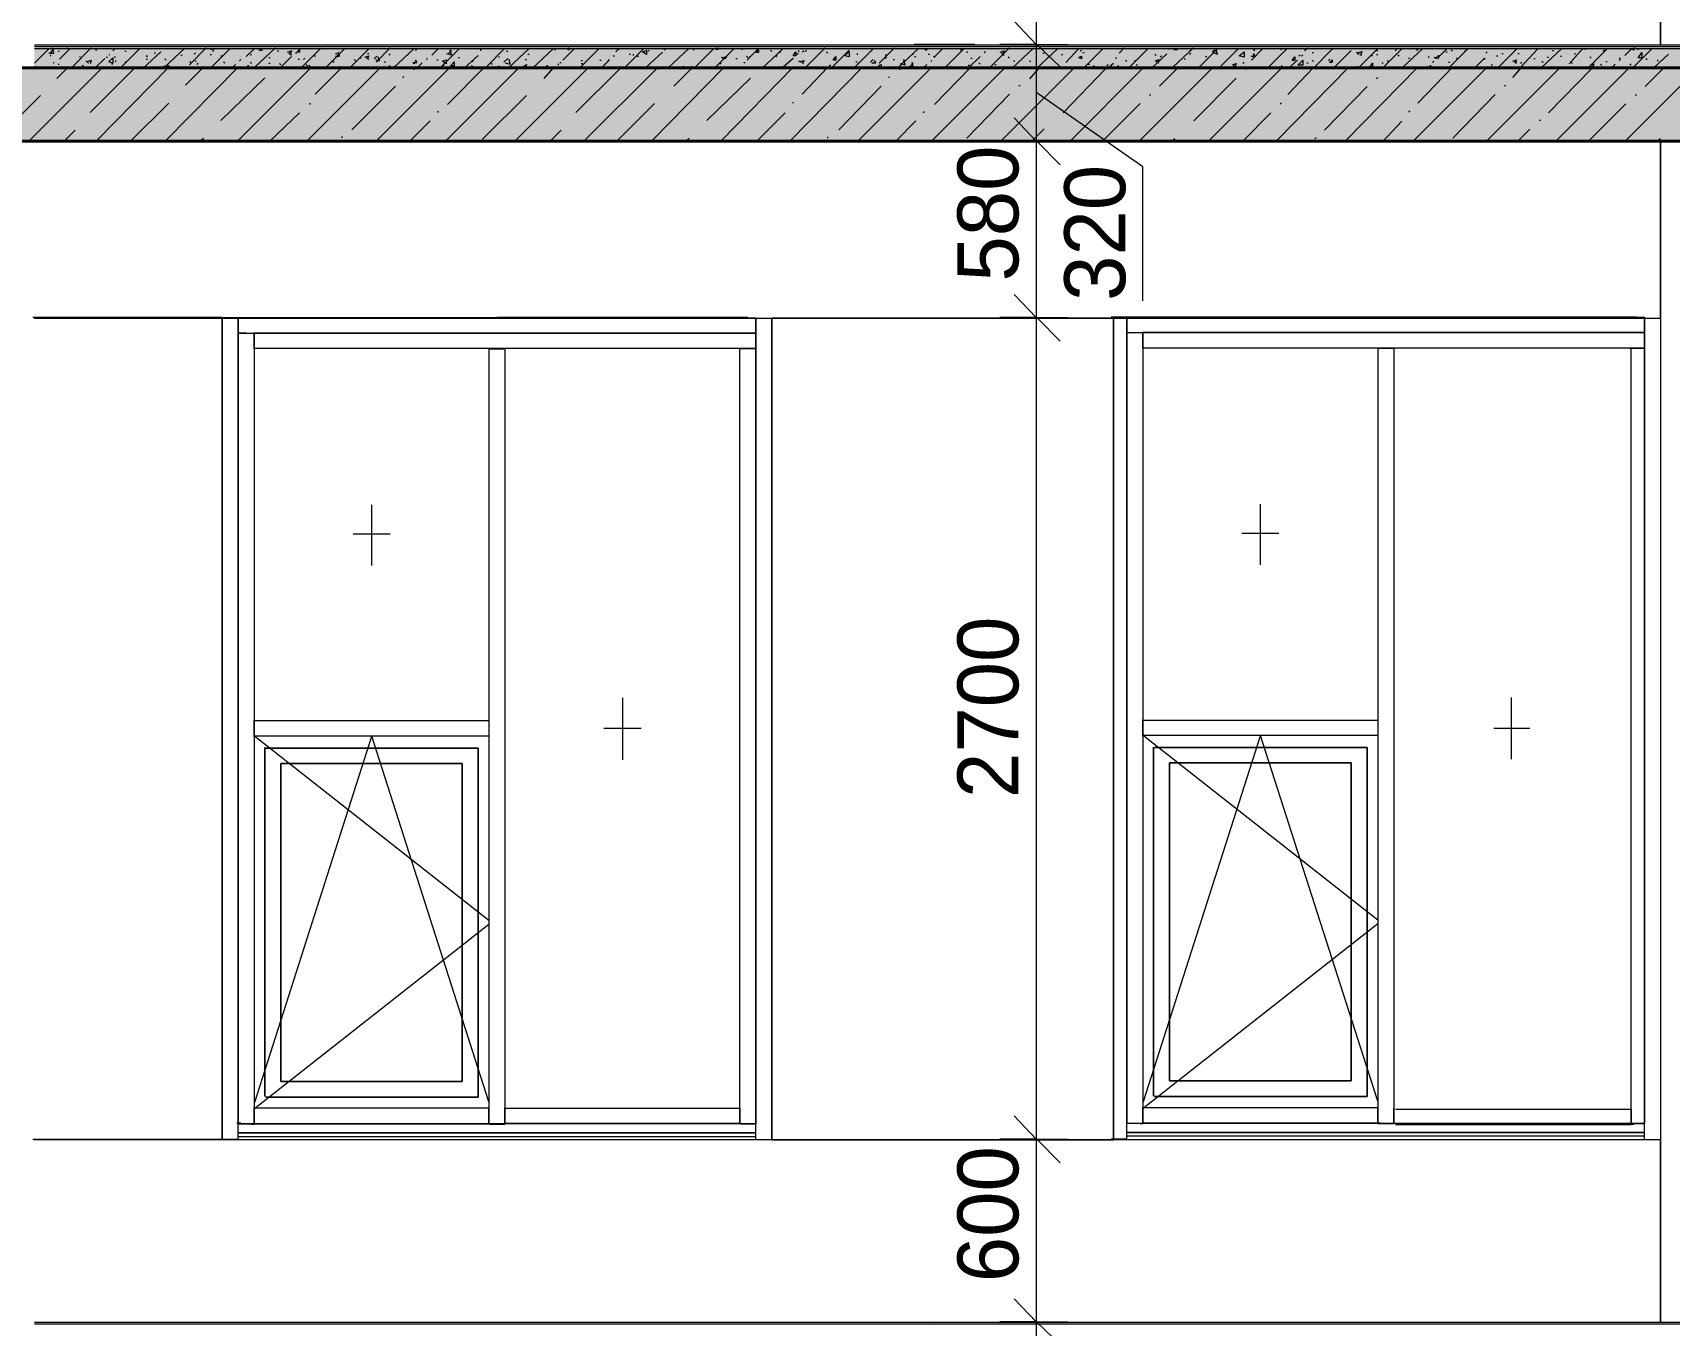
# Model space of a CAD drawing. Header units: millimetres. Extents: x -135211 to 49383, y -8033 to 228499.
# Drawn here: x -17697 to -12317, y 11030 to 15279 of the extents above; entities that cross this region are included whole.
import ezdxf

# ---------------------------------------------------------------- set-up
doc = ezdxf.new("R2010")
doc.units = ezdxf.units.MM
doc.layers.add('PDF _Геометрия', color=7, linetype='Continuous', true_color=0x1d1d1d)
doc.layers.add('PDF _Сплошная заливка', color=7, linetype='Continuous', true_color=0xffffff)
doc.layers.add('PDF _Текст', color=7, linetype='Continuous')

msp = doc.modelspace()

# ---------------------------------------------------------------- hatches: boundary and pattern name
at = {"layer": 'PDF _Сплошная заливка', "transparency": 33554559}
h = msp.add_hatch(color=256, dxfattribs=at)
h.paths.add_polyline_path([(-93497.2, 14924.7), (-93497.2, 15163.3), (-103545.2, 15163.3), (-103545.2, 14924.7)])
h.paths.add_polyline_path([(-5550.9, 14924.7), (-5550.9, 15163.3), (-25450.6, 15163.3), (-25450.6, 14924.7)])
h.paths.add_polyline_path([(-26102.5, 14924.7), (-26102.5, 15163.3), (-26352.2, 15163.3), (-26352.2, 14924.7)])
h.paths.add_polyline_path([(-26398.8, 14924.7), (-26398.8, 15163.3), (-26648.6, 15163.3), (-26648.6, 14924.7)])

# ---------------------------------------------------------------- linework, layer by layer
at = {"layer": 'PDF _Геометрия', "color": 7, "lineweight": 9}
for points in [[(-14398.4, 19481.9), (-14398.4, 19122), (-14398.4, 18542.1), (-14398.4, 15841.3), (-14398.4, 15240.2), (-14398.4, 14922.7), (-14398.4, 14342.8), (-14398.4, 11641.9), (-14398.4, 11040.8), (-14398.4, 10723.4), (-14398.4, 6841.5), (-14398.4, 6473.2), (-14398.4, 3222.1)], [(-17691.7, 15161.9), (-8844.4, 15161.9), (-8844.4, 19120.1), (-11841.3, 19120.1)], [(-14144.1, 18540.1), (-12345.3, 18540.1), (-12345.3, 19120.1), (-12345.3, 15238), (-12345.3, 15839.2), (-14144.1, 15839.2)], [(-17691.7, 15233.9), (-8844.4, 15233.9), (-8844.4, 15238.1), (-8844.4, 17342.1)], [(-8844.4, 15238.1), (-17691.7, 15238.1)], [(-14798.8, 15241.7), (-14600.2, 15241.7)], [(-14398.4, 15240.2), (-14517.2, 15240.2)], [(-14398.9, 15240.5), (-14293.1, 15240.5)], [(-8844.4, 15225.4), (-17691.7, 15225.4)], [(-14047.4, 14398), (-14047.4, 14838.2), (-14399, 15083.7)], [(-17495.6, 14921.9), (-17694.4, 14921.9)], [(-17692.1, 14340.6), (-12345.3, 14340.6), (-12345.3, 14920.6), (-12345.3, 11038.5), (-12345.3, 11639.7), (-14144.1, 11639.7)], [(-12345.3, 14920.6), (-17692.1, 14920.6)], [(-14600.2, 14924.1), (-14798.8, 14924.1)], [(-14398.4, 14922.7), (-14517.2, 14922.7)], [(-14398.9, 14923), (-14293.1, 14923)], [(-17696.4, 11642.3), (-17074.5, 11642.3), (-17074.5, 14343.1), (-17074.5, 11642.3), (-17074.5, 11718.5), (-17074.5, 12992.7), (-17074.5, 14266.9), (-17074.5, 14343.1), (-17696.4, 14343.1)], [(-14144.1, 14340.6), (-12345.3, 14340.6), (-12345.3, 11639.7), (-17692.1, 11639.7)], [(-17072.4, 11641.3), (-17021.8, 11641.3), (-17021.8, 11717.5), (-17021.8, 12991.7), (-17021.8, 14265.9), (-17021.8, 14291.3), (-17021.8, 14342.1), (-17072.4, 14342.1)], [(-17070.1, 14340.9), (-15267, 14340.9), (-15267, 11640.1), (-17070.1, 11640.1)], [(-17021.8, 14342.1), (-17021.8, 14265.9), (-17021.8, 12991.7), (-17021.8, 11692.1)], [(-16995.5, 14341.6), (-17021.2, 14341.6)], [(-16170.7, 14342), (-16996.5, 14342)], [(-15346, 14342.4), (-16171.7, 14342.4)], [(-15345, 14341.9), (-15319.6, 14341.9), (-15319.6, 14291.1), (-15345, 14291.1)], [(-15319.6, 11641.1), (-15319.6, 11717.3), (-15319.6, 12991.5), (-15319.6, 14265.7), (-15319.6, 14341.9)], [(-15317.7, 14340.9), (-15267, 14340.9), (-15267, 11640.1), (-15317.7, 11640.1)], [(-15267, 11640.1), (-15267, 11716.3), (-15267, 12990.5), (-15267, 14264.7), (-15267, 14340.9)], [(-15265.9, 11639.4), (-14143.9, 11639.4), (-14143.9, 14340.3), (-14143.9, 11639.4), (-14143.9, 11715.6), (-14143.9, 12989.8), (-14143.9, 14264.1), (-14143.9, 14340.3), (-15265.9, 14340.3)], [(-14398.4, 14342.8), (-14517.2, 14342.8)], [(-14398.9, 14343), (-14293.1, 14343)], [(-14151.2, 11643.1), (-14100.1, 11643.1), (-14100.1, 11719.3), (-14100.1, 12993.5), (-14100.1, 14267.7), (-14100.1, 14293.1), (-14100.1, 14343.9), (-14151.2, 14343.9)], [(-14100.1, 14343.9), (-14100.1, 14267.7), (-14100.1, 12993.5), (-14100.1, 11694)], [(-14073.7, 14343.4), (-14099.3, 14343.4)], [(-13249, 14343.8), (-14074.7, 14343.8)], [(-12424.2, 14344.1), (-13249.7, 14344.1)], [(-12423.1, 14343.7), (-12397.9, 14343.7), (-12397.9, 14292.9), (-12423.1, 14292.9)], [(-12397.9, 11642.9), (-12397.9, 11719.1), (-12397.9, 12993.3), (-12397.9, 14267.5), (-12397.9, 14343.7)], [(-12392, 14340.6), (-12345.3, 14340.6), (-12345.3, 14264.4), (-12345.3, 12990.1), (-12345.3, 11715.9), (-12345.3, 11639.7), (-12392, 11639.7)], [(-16995.5, 14290.8), (-17021.2, 14290.8)], [(-16969.2, 14239.5), (-16969.2, 14290.4), (-17019.8, 14290.4)], [(-16969.2, 14290.4), (-16969.2, 14265), (-16969.2, 12990.7), (-16969.2, 11691.1), (-17019.8, 11691.1)], [(-16996.5, 14291.2), (-16170.7, 14291.2), (-16970.6, 14291.2)], [(-15346, 14291.6), (-16171.7, 14291.6)], [(-16170.2, 14291.1), (-15319.6, 14291.1), (-15319.6, 14240.3), (-16170.2, 14240.3)], [(-14073.7, 14292.6), (-14099.3, 14292.6)], [(-14047.4, 14241.4), (-14047.4, 14292.1), (-14097.9, 14292.1)], [(-14047.4, 14292.1), (-14047.4, 14266.7), (-14047.4, 12992.5), (-14047.4, 11692.9), (-14097.9, 11692.9)], [(-14074.7, 14293), (-13249, 14293), (-14048.9, 14293)], [(-12424.2, 14293.3), (-13249.7, 14293.3)], [(-13248.7, 14292.9), (-12397.9, 14292.9), (-12397.9, 14242), (-13248.7, 14242)], [(-15370.3, 14240.3), (-15319.6, 14240.3), (-15319.6, 12991.5), (-15319.6, 11691.9), (-17021.4, 11691.9)], [(-16197.1, 14240.9), (-16197.1, 12992.1), (-16197.1, 11692.5), (-16197.1, 11743.3), (-16971.6, 11743.3)], [(-16170.7, 14240.4), (-16970.6, 14240.4)], [(-16195.4, 14239.9), (-16144.4, 14239.9), (-16144.4, 12991.1), (-16144.4, 11691.5), (-16144.4, 11742.3)], [(-16147.3, 11743.7), (-15372.3, 11743.7), (-15372.3, 11692.9), (-16147.3, 11692.9), (-15372.3, 11692.9), (-15372.3, 12992.5), (-15372.3, 14241.3)], [(-12449, 14242), (-12397.9, 14242), (-12397.9, 12993.3), (-12397.9, 11693.7), (-14099.6, 11693.7)], [(-13275.3, 14242.6), (-13275.3, 12993.9), (-13275.3, 11694.3), (-13275.3, 11745.2), (-14050.1, 11745.2)], [(-13249, 14242.2), (-14048.9, 14242.2)], [(-13273.4, 14241.7), (-13222.7, 14241.7), (-13222.7, 12992.9), (-13222.7, 11693.3), (-13222.7, 11744.2)], [(-13216.7, 11740.8), (-12441.8, 11740.8), (-12441.8, 11690), (-13216.7, 11690), (-12441.8, 11690), (-12441.8, 12989.6), (-12441.8, 14238.5)], [(-16583.1, 13726.9), (-16583.1, 13527.9)], [(-13661.4, 13728.7), (-13661.4, 13529.8)], [(-16521.7, 13630.6), (-16644.1, 13630.6)], [(-13599.9, 13632.4), (-13722.5, 13632.4)], [(-17691.7, 11034.4), (-8844.4, 11034.4), (-8844.4, 11038.6), (-8844.4, 13138.4)], [(-15758.4, 13092.3), (-15758.4, 12889.1)], [(-12836.6, 13094.1), (-12836.6, 12890.9)], [(-16971.6, 13017.5), (-16197.1, 13017.5), (-16197.1, 12966.7), (-16971.6, 12966.7)], [(-16969.2, 12965.3), (-16969.2, 13016.1)], [(-16967.3, 12966.7), (-16197.1, 12361.4)], [(-16197.1, 11764.5), (-16582.5, 12966.7)], [(-15696.9, 12991.8), (-15819.5, 12991.8)], [(-14050.1, 13019.3), (-13275.3, 13019.3), (-13275.3, 12968.5), (-14050.1, 12968.5)], [(-14047.4, 12967.2), (-14047.4, 13018)], [(-13661.4, 12966.7), (-14046.4, 11764.5)], [(-14045.7, 12968.5), (-13275.3, 12363.1)], [(-13275.3, 11766.3), (-13660.9, 12968.5)], [(-12775.2, 12991.3), (-12893.4, 12991.3)], [(-16583.1, 12964.9), (-16968, 11762.6)], [(-16967.3, 11743.3), (-16197.1, 12348.7)], [(-14045.7, 11745.2), (-13275.3, 12350.5)], [(-16977.7, 11691.1), (-16969.2, 11691.1), (-16969.2, 11741.9)], [(-14056.2, 11692.9), (-14047.4, 11692.9), (-14047.4, 11743.8)], [(-17013, 11694.3), (-17025.9, 11694.3)], [(-16188.3, 11692.3), (-16196.9, 11692.3)], [(-16195.4, 11691.5), (-16144.4, 11691.5), (-16157.3, 11691.5)], [(-15363.5, 11692.7), (-15372.2, 11692.7)], [(-15370.3, 11691.9), (-15319.6, 11691.9), (-15332.7, 11691.9)], [(-14091.3, 11693.8), (-14100.1, 11693.8)], [(-13266.5, 11694.2), (-13275.4, 11694.2)], [(-13273.4, 11693.3), (-13222.7, 11693.3), (-13235.2, 11693.3)], [(-12449, 11693.7), (-12397.9, 11693.7), (-12410.5, 11693.7)], [(-12433, 11689.9), (-12441.1, 11689.9)], [(-15319.6, 11649.5), (-17021.4, 11649.5)], [(-14398.4, 11641.9), (-14517.2, 11641.9)], [(-14398.9, 11642.2), (-14293.1, 11642.2)], [(-12397.9, 11651.4), (-14099.6, 11651.4)], [(-8844.4, 11038.6), (-17691.7, 11038.6)], [(-14398.4, 11040.8), (-14517.2, 11040.8)], [(-14398.9, 11041.1), (-14293.1, 11041.1)]]:
    msp.add_lwpolyline(points, dxfattribs=at)
at = {"layer": 'PDF _Геометрия', "color": 7, "lineweight": 18}
for points in [[(-14398.4, 15240.2), (-14470.5, 15316.4)], [(-14395.3, 15238.8), (-14319.4, 15166.8)], [(-14398.4, 14922.7), (-14470.5, 14998.9)], [(-14395.3, 14921.3), (-14319.4, 14845)], [(-14398.4, 14342.8), (-14470.5, 14418.9)], [(-14395.3, 14341.3), (-14319.4, 14265.1)], [(-14398.4, 11641.9), (-14470.5, 11718.2)], [(-14395.3, 11640.5), (-14319.4, 11564.2)], [(-14398.4, 11040.8), (-14470.5, 11117)], [(-14395.3, 11039.3), (-14319.4, 10967.3)]]:
    msp.add_lwpolyline(points, dxfattribs=at)
at = {"layer": 'PDF _Геометрия', "lineweight": 9}
for points in [[(-17644.2, 15212.2), (-17627.2, 15212.2), (-17631.5, 15229.1)], [(-17640, 15209.9), (-17627.2, 15226.9)], [(-17587.6, 15228.3), (-17583.4, 15228.3)], [(-17567.6, 15165.6), (-17504.4, 15229.1)], [(-17433.9, 15219.2), (-17425.4, 15227.6)], [(-17409.7, 15162.7), (-17346.5, 15226.2)], [(-17264.9, 15164.4), (-17197.3, 15227.9)], [(-17249.9, 15226.6), (-17249.9, 15226.6)], [(-17181.9, 15173.7), (-17127.1, 15228.8)], [(-17118.3, 15228.6), (-17118.3, 15228.6)], [(-17118.1, 15228.5), (-17109.6, 15224.2)], [(-17111.6, 15163.8), (-17048.1, 15227.3)], [(-17105.1, 15217.6), (-17100.8, 15226.1)], [(-16966.8, 15165.5), (-16899, 15229.1)], [(-16813.4, 15165), (-16749.8, 15228.6)], [(-16734.5, 15163.6), (-16670.9, 15227.1)], [(-16568.2, 15182.2), (-16521.7, 15228.7)], [(-16510.8, 15163.9), (-16442.7, 15227.3)], [(-16357.4, 15163.3), (-16293.6, 15226.8)], [(-16207.6, 15165), (-16144.4, 15228.5)], [(-16133, 15163.6), (-16065.4, 15227)], [(-15954.4, 15188.4), (-15916.3, 15226.5)], [(-15942.5, 15226.8), (-15933.8, 15222.6)], [(-15938.1, 15224.8), (-15933.8, 15229.1)], [(-15780.1, 15215.5), (-15767.1, 15228.2)], [(-15751.6, 15163.3), (-15688.2, 15226.8)], [(-15606.9, 15165), (-15539, 15228.5)], [(-15453.4, 15164.5), (-15389.8, 15227.9)], [(-15451.3, 15224.8), (-15451.3, 15229.1)], [(-15451.2, 15224.7), (-15442.5, 15224.7), (-15442.5, 15228.9)], [(-15367.9, 15227.5), (-15363.5, 15223.2)], [(-15344.9, 15192.6), (-15310.9, 15226.5)], [(-15166.1, 15223.9), (-15161.7, 15228.2)], [(-15155.3, 15165.6), (-15091.5, 15229.1)], [(-14997.4, 15162.7), (-14933.6, 15226.2)], [(-14914.2, 15178.5), (-14863.4, 15229.3)], [(-14852, 15164.4), (-14784.4, 15227.9)], [(-14730.9, 15201.1), (-14705.5, 15226.5)], [(-14698.6, 15163.9), (-14635.3, 15227.4)], [(-14549.5, 15165.6), (-14486.1, 15229.1)], [(-14474.9, 15164.1), (-14407.1, 15227.6)], [(-14396, 15162.7), (-14328.2, 15226.2)], [(-14300.3, 15180.6), (-14258, 15227.1)], [(-14125.6, 15211.8), (-14108.8, 15228.8)], [(-14093.5, 15163.8), (-14029.9, 15227.4)], [(-13959.7, 15224), (-13959.7, 15228.3)], [(-13948.8, 15165.5), (-13880.7, 15229)], [(-13946.5, 15223.7), (-13942.1, 15227.9)], [(-13945.8, 15223.5), (-13933.4, 15223.5), (-13933.4, 15227.8)], [(-13806.1, 15223.4), (-13801.7, 15227.6)], [(-13795.3, 15165), (-13731.5, 15228.5)], [(-13775.4, 15227.1), (-13775.4, 15227.1)], [(-13690.7, 15189), (-13652.6, 15227.1)], [(-13600, 15228.1), (-13591.2, 15223.9), (-13591.2, 15228.1)], [(-13515.9, 15220.2), (-13503.4, 15228.8)], [(-13354.3, 15228.3), (-13354.3, 15228.3)], [(-13338.6, 15163.3), (-13275.3, 15226.8)], [(-13240.2, 15226.2), (-13240.2, 15226.2)], [(-13193.9, 15165), (-13126.1, 15228.4)], [(-13076.7, 15197.4), (-13047.2, 15227.1)], [(-13040.4, 15164.4), (-12977, 15228)], [(-12898, 15226.5), (-12898, 15226.5)], [(-12737.9, 15163.3), (-12669.9, 15226.8)], [(-12646.3, 15176.9), (-12599.7, 15227.7)], [(-12584.4, 15162.8), (-12520.7, 15226.3)], [(-12441.1, 15224.8), (-12433, 15224.8), (-12433, 15229)], [(-12435.3, 15164.4), (-12371.6, 15227.9)], [(-12428.7, 15228.8), (-12424.2, 15224.6)], [(-12419.9, 15222.3), (-12415.4, 15226.6)], [(-17691.6, 15178.4), (-17644.8, 15225)], [(-17640.2, 15203.6), (-17636, 15203.6)], [(-17627.2, 15178.3), (-17627.2, 15182.6)], [(-17613.9, 15218.1), (-17609.7, 15218.1)], [(-17613.9, 15175.8), (-17609.7, 15175.8)], [(-17608.6, 15192.1), (-17574.6, 15225.9)], [(-17565.8, 15221.5), (-17565.8, 15221.5)], [(-17543.7, 15199.9), (-17539.5, 15199.9)], [(-17535, 15172.3), (-17530.7, 15168.1)], [(-17521.9, 15189.1), (-17521.9, 15189.1)], [(-17521.7, 15186.9), (-17513.2, 15178.5)], [(-17517.2, 15184.5), (-17504.4, 15188.8), (-17508.6, 15176.1)], [(-17491.1, 15222.3), (-17486.8, 15222.3)], [(-17490.3, 15164.8), (-17460.5, 15194.4)], [(-17456, 15198.5), (-17451.7, 15198.5)], [(-17447.2, 15206.8), (-17443, 15206.8)], [(-17438.5, 15177), (-17434.2, 15177)], [(-17429.7, 15200), (-17425.4, 15200)], [(-17425.4, 15187.3), (-17425.4, 15183.1)], [(-17394.6, 15218.5), (-17390.3, 15218.5)], [(-17394.6, 15180.4), (-17390.3, 15184.6)], [(-17355.2, 15192.5), (-17355.2, 15192.5)], [(-17337.7, 15213.3), (-17337.7, 15213.3)], [(-17335.3, 15161.4), (-17276.3, 15216.4)], [(-17324.4, 15204.5), (-17320.1, 15200.3)], [(-17324.4, 15191.8), (-17320.1, 15191.8)], [(-17298.1, 15212.5), (-17293.8, 15212.5)], [(-17263, 15192.9), (-17258.7, 15188.7)], [(-17223.6, 15224.1), (-17223.6, 15224.1)], [(-17210.3, 15204.6), (-17206.1, 15204.6)], [(-17206.1, 15211.1), (-17206.1, 15211.1)], [(-17179.7, 15185.2), (-17179.7, 15181)], [(-17166.5, 15208.1), (-17162.2, 15212.3)], [(-17162.2, 15186.9), (-17162.2, 15182.7)], [(-17157.7, 15174), (-17153.4, 15178.3)], [(-17113.8, 15207.3), (-17109.6, 15207.3)], [(-17105.1, 15224.1), (-17100.8, 15224.1)], [(-17078.7, 15202.4), (-17074.5, 15202.4)], [(-17070, 15183.1), (-17065.7, 15178.9)], [(-17065.7, 15191.6), (-17065.7, 15191.6)], [(-17039.1, 15165.7), (-17030.6, 15174.2)], [(-17017.3, 15186.6), (-17013, 15190.8)], [(-17013, 15201.3), (-17013, 15201.3)], [(-16994.8, 15200.5), (-16969.2, 15225.9)], [(-16982.2, 15207.1), (-16977.9, 15207.1)], [(-16982.2, 15181.7), (-16977.9, 15177.5)], [(-16969.2, 15217.4), (-16969.2, 15217.4)], [(-16951.6, 15221.3), (-16951.6, 15225.6)], [(-16951.4, 15221.2), (-16942.8, 15221.2), (-16942.8, 15225.4)], [(-16920.8, 15197.5), (-16916.5, 15197.5)], [(-16920.8, 15178.4), (-16916.5, 15178.4)], [(-16890.2, 15216.2), (-16890.2, 15220.4)], [(-16885.7, 15177.9), (-16881.4, 15173.7)], [(-16884.2, 15162.4), (-16846.3, 15200.4)], [(-16859.2, 15215.4), (-16846.3, 15219.6), (-16850.6, 15206.9)], [(-16854.9, 15213.2), (-16846.3, 15204.7)], [(-16833.1, 15212.8), (-16828.8, 15212.8)], [(-16824.3, 15191.5), (-16820, 15191.5)], [(-16806.7, 15191.2), (-16802.5, 15195.4)], [(-16793.7, 15165.6), (-16793.7, 15169.8), (-16798, 15174.1)], [(-16771.6, 15203.4), (-16767.4, 15203.4)], [(-16732.3, 15190.1), (-16732.3, 15190.1)], [(-16710.2, 15181.1), (-16705.9, 15185.4)], [(-16701.5, 15210.6), (-16697.2, 15210.6)], [(-16701.3, 15202), (-16688.4, 15202), (-16692.7, 15214.7)], [(-16697.2, 15193.7), (-16697.2, 15193.7)], [(-16697, 15199.8), (-16688.4, 15212.5)], [(-16655.6, 15162.2), (-16591.9, 15225.6)], [(-16640, 15190.6), (-16635.8, 15186.3)], [(-16618.2, 15194.4), (-16618.2, 15198.6)], [(-16604.8, 15198.2), (-16591.9, 15202.4), (-16596.2, 15194)], [(-16600.5, 15196), (-16591.9, 15191.8)], [(-16596.2, 15210.9), (-16591.9, 15210.9)], [(-16583.1, 15221.3), (-16583.1, 15221.3)], [(-16574.2, 15193.5), (-16565.6, 15201.9)], [(-16569.7, 15191.1), (-16556.8, 15186.9), (-16561.1, 15199.6)], [(-16539.2, 15184.6), (-16539.2, 15180.3)], [(-16526, 15205.4), (-16521.7, 15209.6)], [(-16447, 15180.8), (-16442.7, 15176.5)], [(-16446.8, 15180.6), (-16434, 15180.6), (-16438.2, 15189.1)], [(-16442.6, 15178.4), (-16434, 15186.9)], [(-16438.2, 15220.9), (-16434, 15225.1)], [(-16433.6, 15163.3), (-16416.4, 15180.3)], [(-16407.6, 15184.3), (-16407.6, 15184.3)], [(-16403.2, 15192.6), (-16398.9, 15192.6)], [(-16385.3, 15204.7), (-16363.8, 15225.9)], [(-16368.1, 15190), (-16363.8, 15190)], [(-16346.2, 15174.8), (-16346.2, 15170.5)], [(-16346.2, 15172.7), (-16346.2, 15172.7)], [(-16337.1, 15210.4), (-16319.9, 15206.1), (-16324.2, 15223.1)], [(-16332.8, 15208.1), (-16319.9, 15220.8)], [(-16297.9, 15197.2), (-16293.6, 15197.2)], [(-16278.8, 15162.2), (-16232.1, 15204.5)], [(-16249.7, 15183.7), (-16249.7, 15187.9)], [(-16223.4, 15219.3), (-16223.4, 15223.5)], [(-16188.3, 15216.6), (-16188.3, 15216.6)], [(-16188.3, 15178.5), (-16188.3, 15174.2)], [(-16166.3, 15199.2), (-16162, 15199.2)], [(-16148.6, 15181.8), (-16135.6, 15194.5)], [(-16144.1, 15179.4), (-16126.9, 15175.2), (-16131.2, 15192.1)], [(-16139.9, 15217.7), (-16135.6, 15217.7)], [(-16087.2, 15165.8), (-16074.2, 15174.2), (-16078.5, 15161.5)], [(-16078.5, 15191.1), (-16074.2, 15191.1)], [(-16069.8, 15207.9), (-16065.4, 15207.9)], [(-16054.1, 15162.1), (-15986.5, 15225.6)], [(-15982, 15223.4), (-15977.7, 15223.4)], [(-15977.7, 15210.7), (-15977.7, 15210.7)], [(-15968.9, 15172.5), (-15968.9, 15176.7)], [(-15964.5, 15180.8), (-15960.2, 15180.8)], [(-15900.7, 15161.6), (-15837.3, 15225.1)], [(-15894.3, 15187.9), (-15890, 15187.9)], [(-15894.3, 15177.4), (-15890, 15177.4)], [(-15832.9, 15189.1), (-15828.5, 15189.1)], [(-15827.4, 15163.2), (-15802.2, 15188.5)], [(-15806.5, 15186.5), (-15802.2, 15190.8)], [(-15793.4, 15203.3), (-15793.4, 15203.3)], [(-15789, 15203.1), (-15784.7, 15203.1)], [(-15736.4, 15208.4), (-15732, 15208.4)], [(-15723.3, 15208.3), (-15723.3, 15204)], [(-15710, 15201.7), (-15705.7, 15201.7)], [(-15681.6, 15164.3), (-15626.7, 15215.1)], [(-15674.9, 15220.2), (-15670.6, 15220.2)], [(-15622.3, 15225.5), (-15618, 15221.3)], [(-15618, 15215), (-15618, 15215)], [(-15525.8, 15221.7), (-15521.5, 15225.9)], [(-15519.3, 15165.6), (-15460, 15224.9)], [(-15495.1, 15176.8), (-15495.1, 15176.8)], [(-15451.3, 15180.3), (-15451.3, 15180.3)], [(-15438, 15175.7), (-15433.7, 15180)], [(-15433.6, 15198.9), (-15424.9, 15194.7)], [(-15429.2, 15196.6), (-15416.2, 15200.8), (-15420.5, 15192.4)], [(-15385.4, 15193.9), (-15381.1, 15193.9)], [(-15359.1, 15180.7), (-15354.7, 15180.7)], [(-15350.3, 15201.7), (-15346, 15197.5)], [(-15346, 15189.1), (-15346, 15193.3)], [(-15341.5, 15199.5), (-15337.2, 15199.5)], [(-15299.9, 15161.6), (-15231.9, 15225.1)], [(-15271.3, 15221.4), (-15267, 15217.2)], [(-15267, 15204.5), (-15267, 15204.5)], [(-15253.8, 15200), (-15249.5, 15204.2)], [(-15240.7, 15216.8), (-15240.7, 15212.6)], [(-15230.8, 15165.3), (-15196.8, 15194.9)], [(-15183.6, 15207.3), (-15179.3, 15211.6)], [(-15179.3, 15220), (-15179.3, 15215.8)], [(-15179.2, 15186), (-15170.5, 15181.8)], [(-15174.8, 15183.6), (-15161.7, 15187.9), (-15166.1, 15175.2)], [(-15166.1, 15215.5), (-15161.7, 15219.7)], [(-15157.3, 15217.4), (-15152.9, 15221.6)], [(-15109.1, 15225), (-15109.1, 15225)], [(-15087.1, 15216.3), (-15082.8, 15212)], [(-15078.3, 15169.5), (-15074, 15173.8)], [(-15072, 15162), (-15012.6, 15221.2)], [(-14990.6, 15182.8), (-14986.2, 15182.8)], [(-14986.2, 15210.3), (-14986.2, 15206)], [(-14981.8, 15180.5), (-14977.5, 15180.5)], [(-14942.3, 15181.9), (-14933.6, 15190.3)], [(-14937.9, 15179.5), (-14924.8, 15179.5), (-14929.2, 15188)], [(-14933.6, 15183.9), (-14933.6, 15183.9)], [(-14894.1, 15206.5), (-14889.7, 15206.5)], [(-14894.1, 15193.8), (-14889.7, 15198)], [(-14867.8, 15191.1), (-14863.4, 15191.1)], [(-14845, 15177.9), (-14828.3, 15173.7), (-14832.7, 15190.6)], [(-14840.7, 15175.7), (-14828.3, 15188.4)], [(-14837.1, 15180.1), (-14837.1, 15180.1)], [(-14814.3, 15169), (-14802, 15169), (-14806.3, 15181.6)], [(-14810.7, 15166.8), (-14802, 15179.4)], [(-14802, 15207), (-14802, 15211.3)], [(-14797.6, 15200.5), (-14793.2, 15200.5)], [(-14770.5, 15161.8), (-14758.1, 15174.5)], [(-14766.8, 15225.3), (-14758.1, 15221.1), (-14758.1, 15225.3)], [(-14753.7, 15208.2), (-14749.3, 15208.2)], [(-14744.9, 15186.8), (-14740.6, 15186.8)], [(-14736.1, 15201.6), (-14731.8, 15197.3)], [(-14714.2, 15220.3), (-14714.2, 15220.3)], [(-14714.2, 15216.1), (-14714.2, 15216.1)], [(-14705.5, 15199), (-14705.5, 15199)], [(-14648.4, 15223.3), (-14644, 15223.3)], [(-14626.5, 15216.6), (-14626.5, 15212.4)], [(-14620.5, 15162.9), (-14582.6, 15201)], [(-14613.3, 15195.2), (-14609, 15195.2)], [(-14587, 15179.9), (-14582.6, 15175.6)], [(-14569.4, 15213.4), (-14565.1, 15217.6)], [(-14534.4, 15174.7), (-14530, 15174.7)], [(-14530, 15185.4), (-14530, 15185.4)], [(-14516, 15214.5), (-14503.7, 15218.8), (-14508, 15206)], [(-14512.4, 15212.3), (-14503.7, 15203.8)], [(-14512.4, 15189.2), (-14512.4, 15189.2)], [(-14490.5, 15199.4), (-14486.1, 15195.2)], [(-14472.9, 15186.4), (-14468.6, 15186.4)], [(-14442.2, 15198.6), (-14442.2, 15198.6)], [(-14420.3, 15185.4), (-14415.9, 15185.4)], [(-14376.4, 15212.1), (-14372.1, 15212.1)], [(-14358.9, 15199.3), (-14354.5, 15199.3)], [(-14345.7, 15209.6), (-14345.7, 15209.6)], [(-14319.4, 15179.5), (-14319.4, 15179.5)], [(-14315, 15206.9), (-14310.6, 15206.9)], [(-14253.6, 15220.6), (-14249.2, 15220.6)], [(-14244.8, 15214.1), (-14240.4, 15214.1)], [(-14242.6, 15162.2), (-14179, 15225.7)], [(-14227.3, 15175.7), (-14222.9, 15175.7)], [(-14165.9, 15170.4), (-14161.5, 15174.6)], [(-14165.1, 15161.5), (-14143.9, 15178.5)], [(-14135.2, 15193.2), (-14135.2, 15197.5)], [(-14104.4, 15188.4), (-14100.1, 15184.1)], [(-14073.7, 15183.7), (-14073.7, 15187.8)], [(-14069.3, 15173), (-14065, 15173)], [(-14018.9, 15162.7), (-13968.4, 15209.3)], [(-14007.9, 15207.9), (-14003.5, 15203.6)], [(-14007.2, 15186.6), (-13994.8, 15190.8), (-13999.2, 15182.3)], [(-14003.5, 15184.4), (-13994.8, 15180.2)], [(-13990.4, 15199.1), (-13986, 15203.4)], [(-13950.9, 15187.9), (-13950.9, 15187.9)], [(-13911.4, 15193.4), (-13907, 15193.4)], [(-13893.9, 15220.6), (-13889.5, 15220.6)], [(-13893.9, 15207.9), (-13889.5, 15212.1)], [(-13865.5, 15161.9), (-13801.7, 15225.4)], [(-13841.2, 15200.7), (-13836.8, 15200.7)], [(-13819.3, 15215.1), (-13810.5, 15223.5)], [(-13814.2, 15212.7), (-13801.7, 15208.5), (-13806.1, 15221.2)], [(-13752.8, 15173.6), (-13740.3, 15177.9), (-13744.7, 15165.2)], [(-13731.5, 15220), (-13731.5, 15220)], [(-13718.4, 15177.4), (-13714, 15181.6)], [(-13705.2, 15177.2), (-13705.2, 15177.2)], [(-13691.4, 15202.1), (-13678.9, 15202.1), (-13683.3, 15210.6)], [(-13687.7, 15200), (-13678.9, 15208.4)], [(-13683.3, 15223.3), (-13678.9, 15223.3)], [(-13683.3, 15221.2), (-13678.9, 15221.2)], [(-13637.5, 15162.2), (-13573.6, 15225.7)], [(-13626.3, 15190.7), (-13626.3, 15190.7)], [(-13582.4, 15217.4), (-13582.4, 15217.4)], [(-13567.9, 15163.7), (-13538.5, 15189.1)], [(-13547.3, 15174.4), (-13547.3, 15174.4)], [(-13534.1, 15201.7), (-13529.7, 15205.9)], [(-13525.4, 15201.5), (-13521, 15205.7)], [(-13507.8, 15180), (-13503.4, 15180)], [(-13490.3, 15213.6), (-13485.9, 15213.6)], [(-13490.3, 15188.2), (-13485.9, 15183.9)], [(-13487.7, 15161.7), (-13424.5, 15225.2)], [(-13437.6, 15212.6), (-13433.2, 15216.9)], [(-13437.6, 15187.2), (-13433.2, 15191.5)], [(-13418.2, 15164.9), (-13363, 15219.9)], [(-13398.1, 15212.1), (-13398.1, 15212.1)], [(-13389.4, 15207.7), (-13389.4, 15207.7)], [(-13345.5, 15215.2), (-13336.7, 15206.8)], [(-13340.4, 15212.9), (-13327.9, 15217.2), (-13332.4, 15204.4)], [(-13332.4, 15206.6), (-13327.9, 15206.6)], [(-13297.3, 15203.8), (-13292.8, 15203.8)], [(-13279.7, 15220.5), (-13275.3, 15220.5)], [(-13279.7, 15207.7), (-13275.3, 15207.7)], [(-13262.2, 15179.9), (-13257.8, 15179.9)], [(-13256, 15166.1), (-13196.3, 15225.4)], [(-13244.6, 15186), (-13240.2, 15186)], [(-13218.3, 15219.4), (-13213.9, 15223.6)], [(-13209.5, 15206.6), (-13205.1, 15202.3)], [(-13174.4, 15195.3), (-13170, 15195.3)], [(-13148.1, 15222.4), (-13143.7, 15222.4)], [(-13134.9, 15201), (-13134.9, 15201)], [(-13108.6, 15200.6), (-13108.6, 15196.4)], [(-13095.5, 15181.2), (-13091, 15185.5)], [(-13090.4, 15198), (-13082.3, 15193.8)], [(-13086, 15195.7), (-13073.5, 15204.2), (-13077.9, 15191.5)], [(-13077.9, 15204.2), (-13073.5, 15204.2)], [(-13051.6, 15216.4), (-13047.2, 15216.4)], [(-13042.8, 15182.5), (-13038.4, 15182.5)], [(-13034, 15222.5), (-13029.6, 15218.3)], [(-13016.5, 15196.8), (-13012.1, 15192.5)], [(-12990.2, 15219.6), (-12985.8, 15219.6)], [(-12959.4, 15214.9), (-12959.4, 15214.9)], [(-12958.3, 15161.4), (-12924.3, 15195.3), (-12924.3, 15191.1)], [(-12928.8, 15193.1), (-12924.3, 15193.1)], [(-12920, 15212.1), (-12915.6, 15216.3)], [(-12902.4, 15173.7), (-12898, 15173.7)], [(-12884.9, 15203), (-12880.5, 15203)], [(-12882.6, 15161.6), (-12819, 15225.2)], [(-12867.3, 15211.1), (-12862.9, 15211.1)], [(-12862.9, 15177.3), (-12862.9, 15177.3)], [(-12831.6, 15185), (-12819, 15189.2), (-12823.5, 15180.8)], [(-12827.2, 15182.8), (-12819, 15178.6)], [(-12823.5, 15187), (-12819, 15182.8)], [(-12814.7, 15210.2), (-12810.3, 15210.2)], [(-12808, 15162.6), (-12748.9, 15226)], [(-12805.9, 15178.2), (-12801.5, 15182.5)], [(-12766.4, 15205.2), (-12766.4, 15205.2)], [(-12762.1, 15194.5), (-12757.6, 15194.5)], [(-12735.7, 15185.6), (-12731.3, 15181.3)], [(-12718.2, 15198), (-12713.8, 15198)], [(-12700.6, 15220.9), (-12696.2, 15220.9)], [(-12674.3, 15201.4), (-12669.9, 15201.4)], [(-12652.3, 15209.6), (-12652.3, 15209.6)], [(-12639.2, 15181.8), (-12634.8, 15177.5)], [(-12626, 15207), (-12626, 15211.2)], [(-12599.1, 15225.4), (-12590.9, 15225.4)], [(-12590.9, 15225.4), (-12590.9, 15225.4)], [(-12577.8, 15199.7), (-12573.4, 15195.5)], [(-12577.2, 15172), (-12564.6, 15176.3), (-12569, 15163.6)], [(-12542.7, 15175.8), (-12538.3, 15171.6)], [(-12533.9, 15218), (-12529.5, 15222.3)], [(-12525.2, 15184), (-12520.7, 15184)], [(-12507, 15162.4), (-12494.4, 15175)], [(-12481.3, 15187.4), (-12476.9, 15191.6), (-12481.3, 15195.9)], [(-12476.9, 15187.4), (-12476.9, 15187.4)], [(-12463.3, 15203.7), (-12441.8, 15224.9)], [(-12446.2, 15172), (-12441.8, 15176.2)], [(-12433, 15220.5), (-12433, 15224.7)], [(-12415.4, 15199.1), (-12415.4, 15199.1)], [(-12393.6, 15194.4), (-12389.1, 15190.1)], [(-12365.7, 15165.6), (-12318.9, 15208)], [(-12354, 15185.2), (-12354, 15189.5)], [(-17710.7, 14921.4), (-17469.3, 15162.7)], [(-17692.9, 15164.5), (-17688.6, 15168.8), (-17688.6, 15164.5)], [(-17640.2, 15163.6), (-17636, 15163.6)], [(-17617.4, 15128.7), (-17583.4, 15162.6)], [(-17552.5, 15164.2), (-17548.3, 15164.2)], [(-17508.3, 15017.1), (-17364, 15161)], [(-17486.8, 14924.1), (-17249.9, 15165.3), (-17249.9, 15169.6), (-17258.5, 15165.3)], [(-17280.5, 15165.6), (-17276.3, 15161.4)], [(-17267.2, 15169.7), (-17258.7, 15165.5)], [(-17262.7, 15167.4), (-17249.9, 15171.6), (-17254.2, 15163.1)], [(-17259.2, 14924.3), (-17021.8, 15165.6)], [(-17249.9, 15167.4), (-17249.9, 15167.4)], [(-17195, 15106.2), (-17135.9, 15165.5)], [(-17078.2, 14990.4), (-16934.1, 15130.1)], [(-17034.9, 15163.5), (-17030.6, 15167.7)], [(-17026.3, 14919.9), (-16784.9, 15161.2)], [(-16991, 15171.2), (-16986.7, 15171.2)], [(-16907.8, 15161.5), (-16907.8, 15165.7)], [(-16798, 14920.2), (-16556.8, 15161.5)], [(-16789.2, 15171.9), (-16784.9, 15167.7)], [(-16768.3, 15077.1), (-16679.6, 15165.9)], [(-16688.4, 15166), (-16688.4, 15161.7)], [(-16596.2, 15162.2), (-16591.9, 15162.2)], [(-16578.6, 15161.8), (-16574.3, 15166)], [(-16570.3, 14920.4), (-16328.7, 15161.7)], [(-16526, 15169.5), (-16521.7, 15169.5)], [(-16477.8, 15130.6), (-16477.8, 15134.8)], [(-16442.7, 15157.4), (-16442.7, 15161.6)], [(-16434, 15163.6), (-16434, 15163.6)], [(-16341.9, 14920.7), (-16100.5, 15162)], [(-16333, 15043.3), (-16214.6, 15161.9)], [(-16254, 15171), (-16249.7, 15166.7)], [(-16188.1, 15163.4), (-16179.5, 15167.7), (-16179.5, 15163.4)], [(-16166.3, 15169.5), (-16162, 15165.3)], [(-16113.6, 14920.9), (-15872.4, 15162.2)], [(-16091.6, 15168.1), (-16083, 15163.9)], [(-16065.4, 15163.6), (-16065.4, 15163.6)], [(-16016, 15128.2), (-15986.5, 15162.1)], [(-16008.3, 15170.9), (-16004, 15170.9)], [(-15977.7, 15162), (-15977.7, 15162)], [(-15946.9, 15163.5), (-15942.6, 15163.5)], [(-15942.6, 15163.5), (-15942.6, 15163.5)], [(-15933.8, 15171.8), (-15933.8, 15171.8)], [(-15911.2, 15016.6), (-15767.1, 15160.5)], [(-15885.9, 14921.2), (-15644.3, 15162.5)], [(-15661.9, 14923.8), (-15424.9, 15165)], [(-15600.4, 15161.7), (-15600.4, 15161.7)], [(-15589.4, 15103.3), (-15530.2, 15162.6)], [(-15560.9, 15167.3), (-15556.5, 15167.3)], [(-15560.9, 15165.3), (-15556.5, 15165.3)], [(-15534.6, 15164.8), (-15530.2, 15169)], [(-15481.1, 14989.9), (-15337.2, 15129.6)], [(-15433.6, 14924), (-15196.8, 15165.3)], [(-15376.6, 15164.1), (-15372.3, 15168.3)], [(-15310.9, 15161), (-15310.9, 15165.2)], [(-15205.9, 14924.3), (-14968.7, 15165.6)], [(-15167.5, 15076.5), (-15082.8, 15165.5)], [(-15091.5, 15163.4), (-15091.5, 15163.4)], [(-14981.9, 14924.5), (-14740.6, 15165.8)], [(-14946.7, 15165.1), (-14942.4, 15165.1)], [(-14924.8, 15164.7), (-14924.8, 15164.7)], [(-14880.9, 15130.1), (-14880.9, 15134.3)], [(-14845.9, 15156.9), (-14845.9, 15161.2)], [(-14744.7, 14920.3), (-14503.7, 15161.5)], [(-14732, 15042.9), (-14617.7, 15161.4)], [(-14683.5, 15164.7), (-14679.1, 15168.9)], [(-14670.4, 15162.3), (-14674.7, 15166.6)], [(-14622.1, 15172), (-14617.7, 15172)], [(-14578.2, 15167), (-14573.9, 15167)], [(-14517, 14920.4), (-14275.5, 15161.7)], [(-14419.5, 15127.8), (-14389.6, 15161.7)], [(-14315, 15166.6), (-14310.6, 15166.6)], [(-14309.7, 15016), (-14170.3, 15160)], [(-14288.7, 14920.7), (-14047.4, 15162)], [(-14258, 15163.6), (-14258, 15163.6)], [(-14209.7, 15171.1), (-14205.3, 15166.9)], [(-14130.8, 15169.7), (-14126.4, 15169.7)], [(-14130.8, 15161.3), (-14126.4, 15161.3)], [(-14060.3, 14920.9), (-13819.3, 15162.3)], [(-14038.6, 15168.2), (-14038.6, 15168.2)], [(-13992.6, 15102.9), (-13933.4, 15162.1)], [(-13946.5, 15164.4), (-13942.1, 15164.4)], [(-13880.3, 14989.4), (-13740.3, 15129.1)], [(-13832.6, 14921.2), (-13591.2, 15162.5)], [(-13801.7, 15161.9), (-13801.7, 15166.2)], [(-13749.1, 15171.5), (-13740.3, 15163)], [(-13714, 15162.5), (-13714, 15162.5)], [(-13709.6, 15158.1), (-13705.2, 15162.4)], [(-13661.4, 15163.7), (-13661.4, 15163.7)], [(-13608.5, 14923.7), (-13371.8, 15165)], [(-13591.2, 15171), (-13591.2, 15166.7)], [(-13570.3, 15076), (-13485.9, 15164.9)], [(-13380.9, 14924), (-13143.7, 15165.3)], [(-13354.3, 15169), (-13354.3, 15169)], [(-13345.5, 15168.8), (-13345.5, 15164.6)], [(-13279.7, 15127.3), (-13275.3, 15131.5)], [(-13257.8, 15160.9), (-13257.8, 15165.1)], [(-13174.4, 15163.6), (-13170, 15167.8), (-13170, 15163.6)], [(-13156.9, 14924.2), (-12915.6, 15165.5)], [(-13156.9, 15165.5), (-13152.5, 15165.5)], [(-13143.9, 15046.9), (-13029.6, 15165.4)], [(-13116.7, 15164.6), (-13108.6, 15168.9)], [(-13104.2, 15170.8), (-13099.8, 15170.8)], [(-12919.7, 14920), (-12678.7, 15161.3)], [(-12831, 15131.8), (-12801.5, 15165.6)], [(-12713.3, 15015.5), (-12573.4, 15159.5)], [(-12692.1, 14920.3), (-12450.5, 15161.6)], [(-12665.6, 15165.2), (-12661.1, 15165.2)], [(-12634.8, 15166.9), (-12634.8, 15166.9)], [(-12572.7, 15169.9), (-12564.6, 15161.4)], [(-12538.3, 15165.2), (-12538.3, 15165.2)], [(-12463.6, 14920.5), (-12222.4, 15161.8)], [(-12441.8, 15169.9), (-12441.8, 15169.9)], [(-12395.8, 15102.4), (-12336.5, 15161.6)], [(-12349.7, 15166.1), (-12345.3, 15166.1)], [(-17815, 14929.2), (-17671.1, 15073)], [(-17644.8, 15104.5), (-17644.8, 15104.5)], [(-17214.8, 15073.6), (-17214.8, 15073.6)], [(-16648.1, 14959.5), (-16504.1, 15103.5)], [(-16217.9, 14928.7), (-16074.2, 15072.6)], [(-16047.9, 15103.9), (-16047.9, 15103.9)], [(-15618, 15073.1), (-15618, 15073.1)], [(-15046.6, 14959.1), (-14907.3, 15103)], [(-14626, 14932.7), (-14486.1, 15076.6)], [(-14455.4, 15105.7), (-14451, 15105.7)], [(-14025.5, 15074.8), (-14021.1, 15074.8)], [(-13450.2, 14958.6), (-13310.4, 15102.5)], [(-13028.8, 14932.2), (-12889.2, 15076.2)], [(-12858.6, 15105.2), (-12854.1, 15105.2)], [(-12428.7, 15074.3), (-12424.2, 15074.3)], [(-17373, 14924.1), (-17249.9, 15046.8)], [(-16917.1, 14922.8), (-16820, 15016)], [(-16784.9, 15042.7), (-16784.9, 15047)], [(-16363.8, 15016.4), (-16363.8, 15020.7)], [(-15775.7, 14923.5), (-15653.1, 15046.3)], [(-15316.5, 14922.3), (-15223.1, 15015.5)], [(-15196.8, 15046.8), (-15196.8, 15051)], [(-14766.9, 15015.9), (-14766.9, 15020.1)], [(-14179, 14923), (-14056.2, 15045.8)], [(-13719.4, 14921.8), (-13626.3, 15015)], [(-13595.6, 15043.9), (-13591.2, 15048.2)], [(-13174.4, 15017.6), (-13170, 15021.8)], [(-12582.3, 14922.6), (-12459.3, 15045.3)], [(-17595.3, 14920.8), (-17557, 14958.9)], [(-17530.7, 14990.3), (-17530.7, 14990.3)], [(-17100.8, 14959.4), (-17100.8, 14959.4)], [(-16458.2, 14921.5), (-16390.1, 14989.3)], [(-15998.3, 14920.3), (-15960.2, 14958.4)], [(-15933.8, 14989.8), (-15933.8, 14989.8)], [(-15503.9, 14958.9), (-15503.9, 14958.9)], [(-14860.8, 14921.1), (-14793.2, 14988.8)], [(-14410, 14924.3), (-14372.1, 14962.5)], [(-14337, 14989.3), (-14337, 14989.3)], [(-13907, 14958.5), (-13907, 14958.5)], [(-13259.6, 14920.6), (-13196.3, 14988.3)], [(-12813.6, 14923.9), (-12775.2, 14962)], [(-12744.5, 14991), (-12740.1, 14991)], [(-17144.4, 14924.2), (-17135.9, 14932.7)], [(-16679.6, 14933.1), (-16679.6, 14937.4)], [(-15547.7, 14923.6), (-15539, 14932.1)], [(-15082.8, 14932.6), (-15082.8, 14936.8)], [(-13950.9, 14923.2), (-13942.1, 14931.6)], [(-13481.5, 14929.8), (-13477.1, 14934)], [(-12353.4, 14922.6), (-12345.3, 14931.2)], [(-14740.6, 11030.1), (-14740.6, 11030.1)]]:
    msp.add_lwpolyline(points, dxfattribs=at)
for points in [[(-17434.2, 15179), (-17447, 15183.2), (-17434.2, 15196)], [(-16820, 15223.4), (-16820, 15214.9), (-16828.6, 15214.9)], [(-16337.4, 15189.5), (-16337.4, 15176.8), (-16350.3, 15185.2)], [(-16311.1, 15182.8), (-16311.1, 15170.1), (-16324, 15170.1)], [(-15679.4, 15220.4), (-15679.4, 15207.6), (-15692.4, 15216.1)], [(-15310.9, 15222.3), (-15310.9, 15213.8), (-15319.6, 15213.8)], [(-15188, 15216), (-15188, 15203.2), (-15196.7, 15203.2)], [(-15056.4, 15200.9), (-15056.4, 15188.2), (-15065.1, 15188.2)], [(-15012.6, 15200), (-15029.2, 15204.3), (-15012.6, 15217)], [(-14907.3, 15174.9), (-14907.3, 15162.2), (-14916, 15170.7)], [(-14249.2, 15201.5), (-14249.2, 15193.1), (-14258, 15197.3)], [(-13714, 15198.5), (-13730.9, 15202.8), (-13714, 15215.5)], [(-13547.3, 15199.8), (-13547.3, 15187.1), (-13556.1, 15187.1)], [(-13521, 15171.9), (-13537.9, 15171.9), (-13521, 15188.8)], [(-13424.5, 15189.2), (-13424.5, 15180.8), (-13433.3, 15180.8)], [(-13292.8, 15178.4), (-13292.8, 15165.7), (-13301.7, 15165.7)], [(-12406.7, 15196.8), (-12419.3, 15196.8), (-12406.7, 15213.7)]]:
    msp.add_lwpolyline(points, close=True, dxfattribs=at)
at = {"layer": 'PDF _Геометрия', "color": 7, "lineweight": 40}
msp.add_lwpolyline([(-25445.8, 14922), (-5545.4, 14922), (-5545.4, 15163.3), (-25445.8, 15163.3)], dxfattribs=at)
at = {"layer": 'PDF _Геометрия', "color": 7, "lineweight": 9}
for points in [[(-16934.1, 12928.9), (-16934.1, 11781.7)], [(-16930.4, 11779.7), (-16232.1, 11779.7), (-16232.1, 12926.9), (-16930.4, 12926.9), (-16232.1, 12926.9), (-16232.1, 11779.7)], [(-14012.3, 12930.7), (-14012.3, 11783.5)], [(-14009.2, 11781.6), (-13310.4, 11781.6), (-13310.4, 12928.8), (-14009.2, 12928.8), (-13310.4, 12928.8), (-13310.4, 11781.6)], [(-16881.6, 11831.5), (-16284.8, 11831.5), (-16284.8, 12877.2), (-16881.6, 12877.2), (-16284.8, 12877.2), (-16284.8, 11831.5)], [(-16881.4, 12877), (-16881.4, 11831.4)], [(-13960.1, 11833.4), (-13363, 11833.4), (-13363, 12879), (-13960.1, 12879), (-13363, 12879), (-13363, 11833.4)], [(-13959.7, 12878.9), (-13959.7, 11833.3)], [(-16971.6, 11692.5), (-16197.1, 11692.5)], [(-14050.1, 11694.3), (-13275.3, 11694.3)], [(-15319.6, 11662.3), (-17021.4, 11662.3)], [(-17021.4, 11662.3), (-15319.6, 11662.3)], [(-12397.9, 11664.1), (-14099.6, 11664.1)], [(-14099.6, 11664.1), (-12397.9, 11664.1)]]:
    msp.add_lwpolyline(points, close=True, dxfattribs=at)
at = {"layer": 'PDF _Сплошная заливка', "lineweight": 9, "transparency": 33554559}
msp.add_solid([(-17691.7, 15225.4), (-8844.4, 15225.4), (-17691.7, 15161.9), (-8844.4, 15161.9)], dxfattribs=at)

# ---------------------------------------------------------------- texts
at = {"layer": 'PDF _Текст', "char_height": 200.42, "attachment_point": 4, "rotation": 90, "style": ''}
for s, insert in [('580', (-14555.4, 14460.8)), ('320', (-14204, 14397.3)), ('2700', (-14555.4, 12763.3)), ('600', (-14555.4, 11171.6))]:
    msp.add_mtext(s, dxfattribs=dict(at, insert=insert))

doc.saveas('drawing.dxf')
